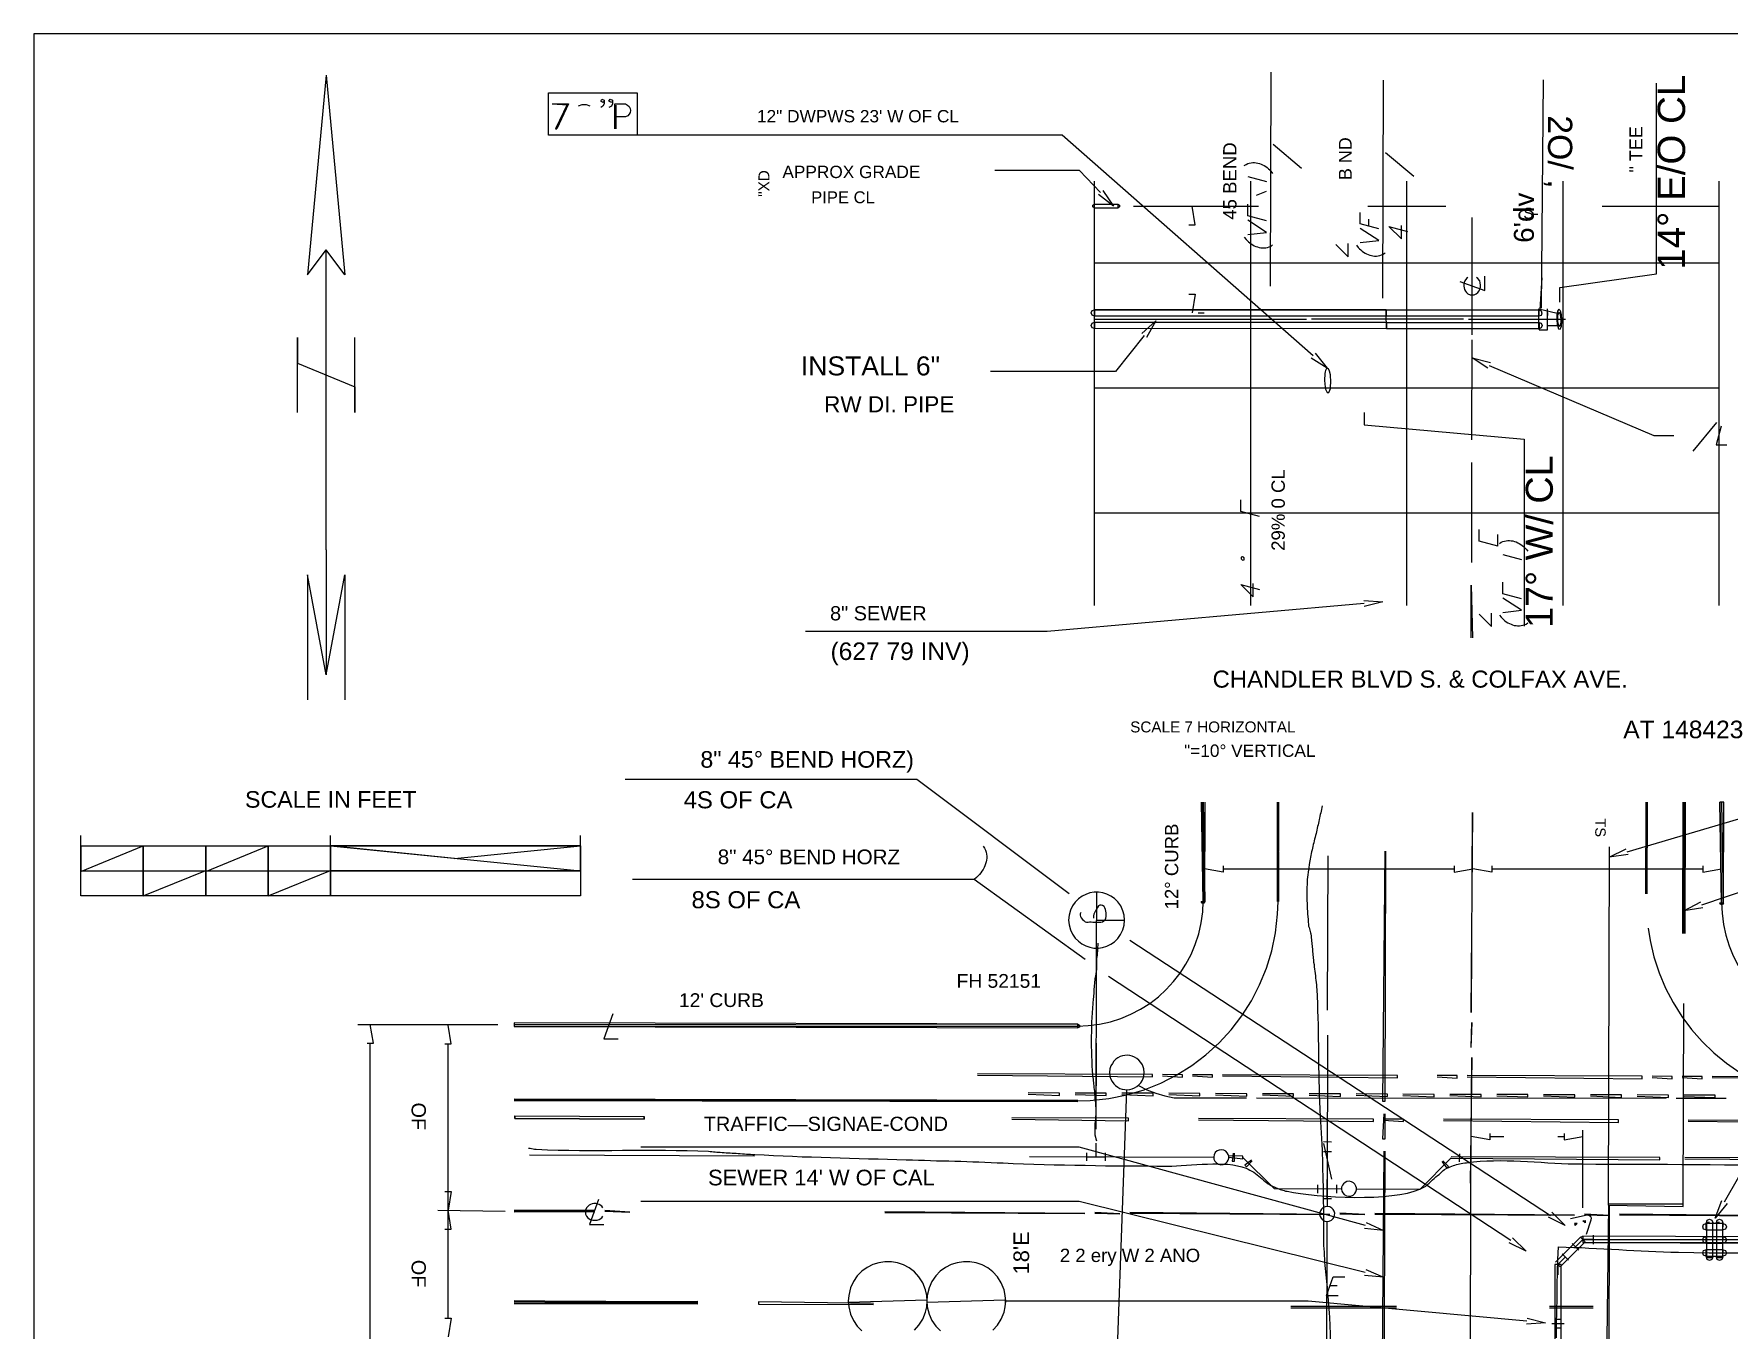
# Model space of a CAD drawing. Header units: feet. Extents: x 13 to 426, y 12 to 285.
# Drawn here: x 12.6 to 148.3, y 181.2 to 284.9 of the extents above; entities that cross this region are included whole.
import ezdxf
from ezdxf.enums import TextEntityAlignment as Align

# ---------------------------------------------------------------- set-up
doc = ezdxf.new("R2010")
doc.units = ezdxf.units.FT
for name, color, linetype in [('AGUA', 4, 'CONTINUOUS'), ('ALCANTARILLADO', 2, 'CONTINUOUS'), ('EJE_VIA', 7, 'CONTINUOUS'), ('GAS', 30, 'CONTINUOUS'), ('TEXTO', 7, 'CONTINUOUS')]:
    doc.layers.add(name, color=color, linetype=linetype)
doc.styles.add('CAD_TEXT', font='Arial')

msp = doc.modelspace()

# ---------------------------------------------------------------- linework, layer by layer
at = {"layer": 'AGUA'}
for points in [[(114.98, 259.15), (94.9, 276.8), (60.88, 276.8)], [(101.47, 260.77), (99.17, 257.9), (89.17, 257.9)], [(115.72, 223.12), (115.69, 222.98), (115.66, 222.84), (115.63, 222.7), (115.6, 222.56), (115.56, 222.43), (115.53, 222.29), (115.5, 222.15), (115.47, 222.02), (115.44, 221.88), (115.41, 221.75), (115.38, 221.61), (115.35, 221.47), (115.32, 221.33), (115.28, 221.19), (115.25, 221.05), (115.22, 220.9), (115.18, 220.76), (115.14, 220.61), (115.11, 220.46), (115.07, 220.32), (115.04, 220.17), (115, 220.02), (114.97, 219.88), (114.94, 219.73), (114.9, 219.59), (114.87, 219.44), (114.84, 219.3), (114.81, 219.15), (114.78, 219.01), (114.76, 218.86), (114.73, 218.72), (114.71, 218.58), (114.68, 218.39), (114.65, 218.2), (114.62, 218), (114.59, 217.81), (114.56, 217.61), (114.54, 217.42), (114.52, 217.24), (114.51, 217.06), (114.5, 216.84), (114.49, 216.62), (114.48, 216.41), (114.48, 216.19), (114.48, 215.97), (114.49, 215.76), (114.49, 215.54), (114.5, 215.32), (114.51, 215.11), (114.52, 214.89), (114.53, 214.68), (114.55, 214.47), (114.56, 214.25), (114.58, 214.04), (114.59, 213.83), (114.61, 213.63), (114.63, 213.48), (114.66, 213.38), (114.69, 213.27), (114.72, 213.17), (114.75, 213.07), (114.78, 212.97), (114.8, 212.87), (114.83, 212.68), (114.84, 212.55), (114.86, 212.43), (114.87, 212.3), (114.88, 212.17), (114.89, 212.05), (114.9, 211.93), (114.92, 211.8), (114.93, 211.68), (114.94, 211.55), (114.95, 211.43), (114.96, 211.31), (114.97, 211.18), (114.99, 211.05), (115, 210.92), (115.01, 210.79), (115.03, 210.61), (115.06, 210.43), (115.08, 210.25), (115.1, 210.06), (115.12, 209.88), (115.14, 209.7), (115.17, 209.52), (115.19, 209.34), (115.21, 209.16), (115.23, 208.98), (115.25, 208.79), (115.26, 208.61), (115.28, 208.43), (115.29, 208.24), (115.31, 208.05), (115.31, 207.86), (115.34, 207.3), (115.35, 206.73), (115.37, 206.17), (115.38, 205.6), (115.39, 205.04), (115.4, 204.48), (115.41, 203.92), (115.41, 203.35), (115.42, 202.79), (115.43, 202.23), (115.44, 201.67), (115.45, 201.11), (115.46, 200.55), (115.48, 199.99), (115.49, 199.43), (115.52, 198.87), (115.53, 198.64), (115.54, 198.41), (115.55, 198.19), (115.57, 197.96), (115.58, 197.73), (115.6, 197.51), (115.61, 197.28), (115.63, 197.05), (115.64, 196.82), (115.66, 196.59), (115.67, 196.37), (115.68, 196.14), (115.69, 195.91), (115.7, 195.68), (115.71, 195.46), (115.72, 195.23), (115.73, 194.81), (115.74, 194.38), (115.75, 193.96), (115.76, 193.54), (115.77, 193.12), (115.78, 192.7), (115.79, 192.27), (115.79, 191.85), (115.8, 191.43), (115.81, 191.01), (115.81, 190.58), (115.81, 190.16), (115.82, 189.74), (115.82, 189.31), (115.82, 188.89), (115.82, 188.46), (115.82, 188.19), (115.83, 187.93), (115.84, 187.66), (115.86, 187.39), (115.87, 187.13), (115.89, 186.87), (115.91, 186.6), (115.93, 186.34), (115.96, 186.08), (115.98, 185.82), (116.01, 185.57), (116.03, 185.31), (116.06, 185.06), (116.08, 184.81), (116.1, 184.56), (116.12, 184.31), (116.14, 184.14), (116.15, 183.96), (116.17, 183.79), (116.18, 183.62), (116.2, 183.45), (116.21, 183.28), (116.22, 183.11), (116.24, 182.94), (116.25, 182.77), (116.26, 182.6), (116.28, 182.44), (116.29, 182.27), (116.3, 182.1), (116.31, 181.93), (116.32, 181.76), (116.33, 181.59), (116.39, 179.99)], [(96.4, 214.58), (96.35, 214.48), (96.33, 214.37), (96.37, 214.26), (96.41, 214.15), (96.52, 214.03), (96.63, 213.94), (96.73, 213.85), (96.86, 213.82), (96.99, 213.82), (97.09, 213.83), (97.22, 213.83), (97.36, 213.82), (97.52, 213.81), (97.69, 213.8), (97.85, 213.8), (98, 213.81), (98.12, 213.83), (98.25, 213.91), (98.34, 214.01), (98.41, 214.13), (98.43, 214.26), (98.43, 214.41), (98.42, 214.55), (98.39, 214.69), (98.36, 214.83), (98.33, 214.95), (98.26, 215.06), (98.14, 215.14), (98.03, 215.17), (97.91, 215.18), (97.8, 215.11), (97.73, 214.98), (97.67, 214.87), (97.61, 214.77), (97.55, 214.67), (97.48, 214.56), (97.43, 214.45), (97.41, 214.33), (97.41, 214.22), (97.41, 214.12)], [(97.75, 212.14), (97.75, 211.98), (97.74, 211.82), (97.73, 211.65), (97.72, 211.49), (97.71, 211.33), (97.7, 211.18), (97.68, 211.03), (97.66, 210.88), (97.65, 210.71), (97.64, 210.53), (97.64, 210.36), (97.64, 210.19), (97.64, 210.02), (97.63, 209.86), (97.61, 209.69), (97.58, 209.53), (97.55, 209.41), (97.53, 209.28), (97.51, 209.16), (97.5, 209.03), (97.48, 208.89), (97.47, 208.75), (97.46, 208.61), (97.45, 208.48), (97.45, 208.34), (97.44, 208.2), (97.43, 208.07), (97.41, 207.93), (97.4, 207.81), (97.39, 207.68), (97.38, 207.55), (97.37, 207.43), (97.36, 207.3), (97.35, 207.17), (97.34, 207.05), (97.33, 206.92), (97.3, 206.56), (97.28, 206.19), (97.26, 205.81), (97.25, 205.43), (97.24, 205.04), (97.23, 204.65), (97.23, 204.26), (97.23, 203.87), (97.24, 203.48), (97.25, 203.09), (97.27, 202.71), (97.29, 202.32), (97.31, 201.95), (97.34, 201.58), (97.38, 201.21), (97.41, 200.86), (97.43, 200.72), (97.45, 200.57), (97.46, 200.43), (97.48, 200.29), (97.49, 200.14), (97.5, 200.04), (97.51, 199.9), (97.52, 199.76), (97.53, 199.62), (97.55, 199.47), (97.56, 199.34), (97.57, 199.22), (97.58, 199.09), (97.6, 198.93), (97.6, 198.76), (97.6, 198.58), (97.59, 198.41), (97.58, 198.22), (97.56, 198.04), (97.54, 197.85), (97.53, 197.67), (97.52, 197.49), (97.51, 197.3), (97.51, 197.12), (97.51, 196.95), (97.53, 196.78), (97.56, 196.61), (97.6, 196.46), (97.66, 196.31)], [(52.18, 195.72), (52.32, 195.71), (52.44, 195.69), (52.56, 195.67), (52.67, 195.65), (52.81, 195.64), (53.71, 195.6), (54.56, 195.57), (55.42, 195.55), (56.27, 195.54), (57.13, 195.54), (57.99, 195.54), (58.86, 195.54), (59.72, 195.55), (60.58, 195.55), (61.44, 195.56), (62.3, 195.56), (63.16, 195.55), (64.02, 195.54), (64.88, 195.53), (65.73, 195.5), (66.59, 195.47), (66.73, 195.46), (66.87, 195.45), (67, 195.44), (67.13, 195.43), (67.26, 195.41), (67.4, 195.4), (67.54, 195.39), (67.68, 195.38), (67.84, 195.37), (68.01, 195.36), (68.17, 195.35), (68.33, 195.34), (68.49, 195.33), (68.66, 195.32), (68.82, 195.31), (68.98, 195.3), (69.14, 195.29), (69.31, 195.28), (69.47, 195.27), (69.63, 195.25), (69.8, 195.24), (69.96, 195.23), (70.13, 195.22), (70.29, 195.21), (71.05, 195.18), (71.8, 195.14), (72.56, 195.11), (73.32, 195.07), (74.08, 195.04), (74.85, 195.02), (75.61, 194.99), (76.37, 194.97), (77.13, 194.94), (77.89, 194.92), (78.65, 194.9), (79.41, 194.88), (80.17, 194.86), (80.92, 194.84), (81.67, 194.82), (82.42, 194.79), (82.91, 194.78), (83.39, 194.77), (83.88, 194.75), (84.36, 194.74), (84.85, 194.72), (85.33, 194.71), (85.82, 194.7), (86.3, 194.68), (86.79, 194.67), (87.27, 194.65), (87.76, 194.64), (88.24, 194.62), (88.72, 194.6), (89.21, 194.58), (89.69, 194.56), (90.17, 194.54), (90.99, 194.5), (91.81, 194.47), (92.63, 194.44), (93.45, 194.42), (94.27, 194.4), (95.09, 194.38), (95.92, 194.36), (96.74, 194.35), (97.56, 194.33), (98.38, 194.32), (99.21, 194.31), (100.03, 194.31), (100.85, 194.3), (101.67, 194.3), (102.49, 194.29), (103.31, 194.29), (103.67, 194.29), (104.05, 194.31), (104.44, 194.33), (104.85, 194.35), (105.26, 194.38), (105.68, 194.41), (106.1, 194.43), (106.53, 194.45), (106.95, 194.46), (107.36, 194.46), (107.77, 194.45), (108.17, 194.43), (108.56, 194.38), (108.93, 194.32), (109.29, 194.23), (109.62, 194.12), (109.78, 194.05), (109.93, 193.97), (110.08, 193.89), (110.23, 193.79), (110.37, 193.69), (110.51, 193.59), (110.64, 193.48), (110.78, 193.37), (110.9, 193.27), (111.03, 193.16), (111.15, 193.06), (111.27, 192.97), (111.39, 192.88), (111.51, 192.81), (111.62, 192.74), (111.73, 192.69), (111.87, 192.63), (111.98, 192.58), (112.1, 192.52), (112.24, 192.46), (112.35, 192.42), (112.46, 192.39), (112.57, 192.36), (112.68, 192.33), (112.79, 192.29), (112.91, 192.27), (113.42, 192.17), (113.99, 192.08), (114.63, 192), (115.31, 191.92), (116.04, 191.87), (116.79, 191.82), (117.55, 191.79), (118.33, 191.78), (119.1, 191.79), (119.85, 191.81), (120.59, 191.86), (121.29, 191.92), (121.94, 192.01), (122.54, 192.13), (123.07, 192.27), (123.52, 192.44), (123.63, 192.48), (123.74, 192.54), (123.86, 192.6), (124.01, 192.69), (124.15, 192.8), (124.28, 192.92), (124.41, 193.05), (124.54, 193.18), (124.67, 193.3), (124.81, 193.42), (124.95, 193.53), (125.07, 193.62), (125.19, 193.73), (125.3, 193.84), (125.4, 193.94), (125.51, 194.02), (125.7, 194.11), (125.84, 194.17), (125.97, 194.23), (126.1, 194.28), (126.22, 194.33), (126.34, 194.37), (126.46, 194.41), (126.59, 194.44), (126.71, 194.47), (126.84, 194.49), (126.97, 194.52), (127.12, 194.54), (127.27, 194.56), (127.44, 194.58), (127.62, 194.6), (127.82, 194.63), (128.35, 194.67), (128.89, 194.7), (129.43, 194.72), (129.97, 194.73), (130.51, 194.72), (131.06, 194.71), (131.6, 194.68), (132.15, 194.66), (132.69, 194.63), (133.24, 194.59), (133.78, 194.56), (134.33, 194.53), (134.87, 194.5), (135.41, 194.48), (135.95, 194.46), (136.49, 194.46), (137.63, 194.45), (138.78, 194.45), (139.92, 194.44), (141.06, 194.44), (142.21, 194.43), (143.35, 194.43), (144.49, 194.42), (145.63, 194.41), (146.77, 194.41), (147.91, 194.4), (149.06, 194.4)], [(134.46, 180.55), (134.48, 181.62), (134.49, 182.68), (134.51, 183.73), (134.53, 184.77), (134.55, 185.8), (134.58, 186.82), (134.62, 187.82), (135.24, 187.8), (135.85, 187.78), (136.46, 187.76), (137.07, 187.73), (137.67, 187.7), (138.27, 187.67), (138.87, 187.64), (139.46, 187.6), (140.06, 187.57), (140.65, 187.54), (141.24, 187.51), (141.84, 187.48), (142.43, 187.45), (143.03, 187.43), (143.63, 187.4), (144.23, 187.39), (145.46, 187.36), (146.69, 187.34), (147.91, 187.34), (149.13, 187.34)]]:
    msp.add_lwpolyline(points, dxfattribs=at)
at = {"layer": 'ALCANTARILLADO'}
for points in [[(119.07, 239.32), (93.7, 237.07), (74.37, 237.07)], [(140.13, 219.45), (165.32, 226.9), (209.88, 226.9)], [(119.15, 185.77), (96.25, 191.45), (61.18, 191.45)]]:
    msp.add_lwpolyline(points, dxfattribs=at)
at = {"layer": 'EJE_VIA'}
for p, q in [((111.57, 264.72), (111.62, 281.85)), ((120.57, 263.75), (120.62, 281.22)), ((133.28, 262.95), (133.43, 281.23)), ((142.48, 265.72), (142.48, 280.98)), ((59.1, 277.32), (59.1, 279.32)), ((111.78, 276.08), (114.07, 274.18)), ((120.77, 275.43), (123.05, 273.53)), ((97.48, 239.15), (97.48, 273.12)), ((109.75, 273.5), (111.25, 273.1)), ((110, 239.15), (110, 273.12)), ((122.5, 239.15), (122.5, 273.12)), ((135, 239.15), (135, 273.12)), ((147.5, 239.15), (147.5, 273.12)), ((110.47, 272.02), (111.25, 272.32)), ((100.62, 271.13), (110.62, 271.13)), ((119.37, 271.13), (125.62, 271.13)), ((119.45, 269.52), (119.45, 270.08)), ((127.72, 260.82), (127.72, 270.22)), ((138.13, 271.12), (147.5, 271.12)), ((121.05, 269.5), (122.55, 269.1)), ((36, 243.62), (36, 267.62)), ((97.48, 266.6), (147.5, 266.6)), ((133.17, 262.85), (133.33, 265.38)), ((97.48, 262.08), (114.45, 262.08)), ((105.8, 262.58), (106.28, 262.58)), ((120.87, 261.32), (120.83, 262.57)), ((127.42, 262.07), (135.2, 262.07)), ((133.05, 262.92), (134.52, 262.57)), ((133.05, 262.4), (133.05, 262.92)), ((133.73, 262.9), (133.75, 262.38)), ((133.75, 261.23), (133.75, 262.73)), ((33.7, 254.62), (33.7, 260.62)), ((38.3, 254.62), (38.3, 260.62)), ((133.05, 261.77), (133.07, 261.23)), ((133.07, 261.23), (133.75, 261.22)), ((133.75, 261.22), (133.75, 261.75)), ((133.75, 261.57), (134.55, 261.57)), ((127.7, 252.42), (127.72, 260.42)), ((97.48, 256.58), (147.5, 256.58)), ((145.4, 251.52), (147.3, 253.82)), ((131.87, 252.47), (131.88, 237.52)), ((127.7, 242.6), (127.7, 250.6)), ((97.48, 246.58), (147.5, 246.58)), ((129.77, 243.92), (129.77, 244.85)), ((130.18, 243.25), (131.68, 242.85)), ((109.2, 240.83), (110.7, 240.43)), ((16.35, 219.92), (16.35, 220.75)), ((21.35, 215.92), (21.35, 219.92)), ((26.35, 215.92), (26.35, 219.92)), ((31.35, 215.92), (31.35, 219.92)), ((36.35, 215.92), (36.35, 220.75)), ((56.35, 219.92), (56.35, 220.75)), ((138.62, 191.15), (138.7, 219.85)), ((116.15, 206.78), (116.18, 219.12)), ((16.35, 217.92), (56.35, 217.92)), ((107.8, 218.07), (126.28, 218.07)), ((129.28, 218.07), (146.18, 218.07)), ((97.65, 211.73), (97.67, 216.22)), ((97.62, 197.33), (97.65, 211.73)), ((100.33, 212.38), (134, 190.33)), ((98.6, 209.48), (130.82, 188.35)), ((144.62, 191.15), (144.65, 207.3)), ((38.52, 205.62), (49.72, 205.62)), ((39.52, 127.12), (39.52, 204.12)), ((45.75, 182.12), (45.75, 204.08)), ((97.63, 197.25), (97.65, 204.13)), ((99.17, 175.25), (100.07, 200.38)), ((110.45, 199.75), (143.25, 199.72)), ((144.05, 199.72), (148.05, 199.72)), ((127.63, 197.15), (127.63, 198.15)), ((136.58, 190.95), (136.58, 197.15)), ((97.62, 195.03), (97.62, 196.12)), ((115.82, 196.25), (116.45, 196.23)), ((115.82, 196.1), (116.45, 193.23)), ((115.82, 195.45), (116.45, 195.45)), ((129.13, 196.65), (130.25, 196.65)), ((134.58, 196.65), (135.08, 196.65)), ((52.28, 195.18), (70.28, 195.12)), ((92.28, 195.05), (107.03, 195)), ((96.87, 194.7), (96.87, 195.35)), ((96.87, 195.03), (98.38, 195.03)), ((98.38, 194.7), (98.38, 195.35)), ((109.37, 194.98), (111.88, 192.48)), ((123.55, 192.45), (126.05, 194.95)), ((126.7, 194.63), (126.72, 195.28)), ((115.37, 192.13), (115.37, 192.78)), ((116.12, 191.7), (116.12, 193.22)), ((116.88, 192.13), (116.88, 192.78)), ((127.48, 137.92), (127.62, 192.93)), ((111.88, 192.48), (117.25, 192.47)), ((115.8, 191.7), (116.45, 191.7)), ((118.45, 192.47), (123.55, 192.45)), ((44.93, 190.75), (50.32, 190.68)), ((135.58, 190.1), (136.92, 190.38)), ((136.88, 188.85), (137.25, 189.98)), ((115.97, 134.7), (116.12, 189.85)), ((137.43, 188.05), (137.43, 188.77)), ((134.93, 187.27), (135.43, 186.75)), ((135.73, 188.08), (136.25, 187.57)), ((116.33, 184.72), (116.9, 184.72)), ((116.05, 183.93), (116.98, 183.93)), ((113.2, 183.08), (121.65, 183.08)), ((113.2, 182.93), (121.65, 182.93)), ((133.9, 183.08), (137.4, 183.08)), ((133.9, 182.93), (137.4, 182.93)), ((134.3, 182.03), (134.87, 182.03)), ((134.1, 181.68), (135.07, 181.68)), ((134.3, 181.33), (134.87, 181.33))]:
    msp.add_line(p, q, dxfattribs=at)
for points in [[(426.22, 284.92), (12.6, 284.92), (12.6, 12.08)], [(36, 281.62), (34.5, 265.62), (36, 267.62)], [(36, 281.62), (37.5, 265.62), (36, 267.62)], [(53.8, 276.8), (53.8, 280.2), (60.88, 280.2), (60.88, 276.8), (53.8, 276.8)], [(58.25, 279.52), (58.15, 279.42), (57.97, 279.52), (58.07, 279.7), (58.25, 279.62), (58.25, 279.32), (58.15, 279.13), (57.97, 279.03)], [(58.92, 279.52), (58.82, 279.42), (58.63, 279.52), (58.73, 279.7), (58.92, 279.62), (58.92, 279.32), (58.82, 279.13), (58.63, 279.03)], [(54.07, 279.32), (55.4, 279.32), (54.45, 277.32)], [(54.07, 279.32), (55.3, 279.23)], [(55.3, 279.32), (54.35, 277.32), (54.45, 277.32)], [(57.12, 279.13), (56.82, 279.23), (56.45, 279.23), (56.15, 279.13)], [(59.1, 279.32), (59.95, 279.32), (60.12, 279.22), (60.25, 279.1), (60.33, 278.95), (60.35, 278.79), (60.33, 278.63), (60.25, 278.48), (60.13, 278.36), (59.95, 278.27), (59.18, 278.27)], [(59.18, 279.22), (59.18, 277.32)], [(109.47, 274.37), (109.62, 274.47), (109.75, 274.53), (109.88, 274.57), (110.02, 274.6), (110.15, 274.62), (110.29, 274.62), (110.42, 274.6), (110.56, 274.58), (110.69, 274.54), (110.82, 274.49), (110.95, 274.43), (111.08, 274.37), (111.2, 274.29), (111.31, 274.21), (111.42, 274.12), (111.52, 274.03), (111.75, 273.75)], [(97.97, 272.22), (96.28, 273.98), (89.52, 273.98)], [(98.15, 272.38), (99.02, 271.13), (97.8, 272.05)], [(97.48, 270.98), (97.35, 271.07), (97.35, 271.22), (97.48, 271.28)], [(97.48, 270.98), (97.48, 271.28), (99.37, 271.28), (99.37, 270.98), (97.48, 270.98)], [(99.37, 271.28), (99.5, 271.22), (99.5, 271.07), (99.37, 270.98)], [(105.05, 269.63), (105.55, 269.63), (105.3, 271.13)], [(111.25, 269.95), (109.75, 270.35), (109.75, 271.28)], [(120.25, 269.3), (118.75, 269.72), (118.75, 270.63)], [(109.75, 268.85), (111.25, 269.03), (109.75, 270)], [(118.75, 268.22), (120.25, 268.38), (118.75, 269.35)], [(121.05, 269.5), (122.05, 268.52), (122.05, 269.58)], [(109.47, 268.65), (109.62, 268.47), (109.71, 268.37), (109.82, 268.27), (109.93, 268.18), (110.04, 268.1), (110.16, 268.03), (110.28, 267.96), (110.41, 267.9), (110.53, 267.86), (110.67, 267.82), (110.8, 267.8), (110.94, 267.78), (111.07, 267.78), (111.21, 267.8), (111.35, 267.83), (111.48, 267.87), (111.62, 267.93), (111.75, 268.03)], [(116.8, 268.07), (117.8, 267.08), (117.8, 268.15)], [(118.45, 268), (118.6, 267.82), (118.7, 267.72), (118.81, 267.62), (118.92, 267.53), (119.03, 267.45), (119.15, 267.37), (119.27, 267.31), (119.39, 267.25), (119.52, 267.21), (119.65, 267.17), (119.78, 267.14), (119.91, 267.13), (120.05, 267.13), (120.19, 267.15), (120.32, 267.18), (120.46, 267.22), (120.6, 267.28), (120.75, 267.38)], [(126.72, 265.1), (128.72, 264.37), (128.72, 265.52)], [(127.38, 265.42), (127.27, 265.33), (127.13, 265.15), (127.08, 265.01), (127.05, 264.87), (127.05, 264.73), (127.07, 264.58), (127.11, 264.45), (127.18, 264.32), (127.27, 264.21), (127.38, 264.12), (127.57, 264.03), (127.88, 264.03), (128.05, 264.11), (128.18, 264.21), (128.28, 264.34), (128.34, 264.48), (128.38, 264.64), (128.38, 264.81), (128.36, 264.98), (128.32, 265.15), (128.18, 265.33), (128.07, 265.42)], [(134.73, 263.43), (134.73, 264.62), (142.48, 265.72)], [(105.05, 264.08), (105.55, 264.08), (105.3, 262.58)], [(97.48, 262.33), (97.3, 262.4), (97.23, 262.58), (97.3, 262.77), (97.48, 262.83)], [(120.83, 262.32), (120.83, 262.82), (97.48, 262.83), (97.48, 262.33)], [(120.83, 262.32), (97.48, 262.33), (97.48, 262.83), (120.83, 262.82), (120.83, 262.32)], [(101.27, 260.93), (102.4, 261.95), (101.65, 260.62)], [(127.02, 262.07), (120.62, 262.07), (114.85, 262.08)], [(120.83, 262.32), (120.83, 262.82), (133.05, 262.82), (133.05, 262.32), (120.83, 262.32)], [(133.05, 262.82), (133.23, 262.75), (133.3, 262.57), (133.23, 262.38), (133.05, 262.32)], [(133.07, 261.25), (133.05, 261.42), (133.05, 262.75)], [(134.57, 261.5), (134.63, 261.32), (134.75, 261.27), (134.82, 261.38), (134.86, 261.51), (134.88, 261.64), (134.89, 261.79), (134.9, 261.93), (134.9, 262.17), (134.88, 262.32), (134.87, 262.44), (134.85, 262.55), (134.81, 262.66), (134.77, 262.77), (134.65, 262.88), (134.56, 262.72), (134.52, 262.58), (134.5, 262.42), (134.49, 262.25), (134.49, 262.08), (134.5, 261.91), (134.52, 261.75), (134.53, 261.62), (134.57, 261.5)], [(134.58, 262.47), (134.56, 262.33), (134.56, 262.23), (134.55, 262.12), (134.55, 262), (134.56, 261.89), (134.58, 261.78), (134.6, 261.68), (134.67, 261.53), (134.77, 261.58), (134.81, 261.7), (134.83, 261.87), (134.84, 262.06), (134.82, 262.26), (134.8, 262.43), (134.76, 262.55), (134.65, 262.62), (134.58, 262.47)], [(33.7, 260.62), (33.7, 258.55), (38.3, 256.67)], [(97.48, 261.33), (97.3, 261.4), (97.23, 261.58), (97.3, 261.77), (97.48, 261.83)], [(120.87, 261.32), (120.87, 261.82), (97.48, 261.83), (97.48, 261.33)], [(120.87, 261.32), (97.48, 261.33), (97.48, 261.83), (120.87, 261.82), (120.87, 261.32)], [(120.87, 261.32), (120.87, 261.82), (133.07, 261.82), (133.07, 261.32), (120.87, 261.32)], [(133.07, 261.82), (133.25, 261.75), (133.32, 261.57), (133.25, 261.38), (133.07, 261.32)], [(115.15, 259.35), (116.12, 258.17), (114.82, 258.97)], [(33.7, 258.55), (38.3, 256.67), (38.3, 254.62)], [(115.95, 257.87), (115.93, 257.72), (115.92, 257.55), (115.9, 257.37), (115.9, 257.18), (115.95, 256.63), (115.98, 256.48), (116.02, 256.37), (116.12, 256.2), (116.25, 256.22), (116.33, 256.4), (116.37, 256.53), (116.38, 256.7), (116.39, 256.81), (116.4, 256.93), (116.4, 257.04), (116.4, 257.16), (116.4, 257.27), (116.39, 257.39), (116.38, 257.5), (116.37, 257.62), (116.3, 257.92), (116.22, 258.1), (116.07, 258.13), (115.98, 257.98), (115.95, 257.87)], [(128.98, 258.15), (127.72, 258.98), (129.18, 258.62)], [(129.08, 258.38), (142.25, 252.77), (143.87, 252.78)], [(119.08, 254.6), (119.08, 253.63), (131.87, 252.47)], [(147.65, 253.52), (147.25, 252.02), (148.1, 252.02)], [(110.7, 246.28), (109.2, 246.68), (109.2, 247.62)], [(129.77, 243.92), (128.27, 244.32), (128.27, 245.25)], [(129.9, 244.12), (130.03, 244.22), (130.17, 244.28), (130.3, 244.32), (130.44, 244.35), (130.58, 244.37), (130.71, 244.37), (130.85, 244.35), (130.98, 244.33), (131.12, 244.29), (131.24, 244.25), (131.37, 244.19), (131.49, 244.12), (131.61, 244.05), (131.73, 243.97), (131.83, 243.88), (131.94, 243.78), (132.03, 243.68), (132.18, 243.5)], [(36, 243.62), (36, 233.62), (34.5, 241.62)], [(36, 243.62), (36, 233.62), (37.5, 241.62)], [(109.33, 243.07), (109.22, 243.03), (109.22, 242.9), (109.33, 242.78), (109.47, 242.83), (109.47, 242.97), (109.33, 243.07)], [(36, 233.62), (34.5, 241.62), (34.5, 231.62)], [(36, 233.62), (37.5, 241.62), (37.5, 231.62)], [(109.2, 240.83), (110.2, 239.85), (110.2, 240.92)], [(127.65, 236.57), (127.65, 240.8), (127.75, 236.57)], [(131.68, 239.7), (130.18, 240.1), (130.18, 241.03)], [(119.05, 239.57), (120.57, 239.45), (119.08, 239.07)], [(130.18, 238.6), (131.68, 238.78), (130.18, 239.75)], [(128.27, 238.47), (129.27, 237.48), (129.27, 238.55)], [(129.9, 238.4), (130.03, 238.22), (130.23, 238.03), (130.34, 237.94), (130.45, 237.86), (130.57, 237.78), (130.7, 237.72), (130.83, 237.66), (130.96, 237.61), (131.09, 237.57), (131.23, 237.55), (131.36, 237.53), (131.5, 237.53), (131.63, 237.55), (131.77, 237.58), (131.9, 237.62), (132.03, 237.68), (132.18, 237.78)], [(95.45, 216.07), (83.28, 225.22), (59.92, 225.22)], [(106.03, 215.47), (106.18, 215.47), (106.05, 223.43)], [(106.05, 223.43), (106.33, 215.47), (106.2, 223.43)], [(106.05, 223.43), (106.18, 215.47), (106.33, 215.47)], [(106.2, 223.43), (106.33, 215.47), (106.35, 223.43)], [(112.13, 215.47), (112.15, 223.43)], [(112.15, 223.43), (112.23, 215.47), (112.2, 223.43)], [(112.15, 223.43), (112.18, 215.47)], [(112.2, 223.43), (112.23, 215.47), (112.25, 223.43)], [(127.67, 206.58), (127.75, 222.6), (127.62, 206.58)], [(141.63, 216.08), (141.65, 223.42)], [(141.65, 223.42), (141.68, 216.08)], [(141.73, 216.08), (141.7, 223.42)], [(141.73, 216.08), (141.75, 223.42)], [(144.57, 212.9), (144.6, 223.42)], [(144.6, 223.42), (144.67, 212.9)], [(144.77, 212.9), (144.7, 223.42)], [(144.77, 212.9), (144.8, 223.42)], [(147.53, 215.35), (147.68, 215.35), (147.55, 223.42)], [(147.83, 215.35), (147.7, 223.42), (147.55, 223.42)], [(147.55, 223.42), (147.68, 215.35), (147.83, 215.35)], [(147.83, 215.35), (147.85, 223.42), (147.7, 223.42)], [(16.35, 215.92), (16.35, 219.92), (56.35, 219.92), (56.35, 215.92), (16.35, 215.92)], [(16.35, 219.92), (16.35, 217.88), (21.35, 219.92)], [(16.35, 217.88), (21.35, 219.92), (21.35, 217.88)], [(26.35, 219.92), (26.35, 217.88), (31.35, 219.92)], [(26.35, 217.88), (31.35, 219.92), (31.35, 217.88)], [(36.35, 219.92), (56.35, 217.92), (36.35, 217.92)], [(56.35, 217.92), (56.35, 219.92), (36.35, 219.92)], [(46.27, 218.92), (36.35, 219.92), (36.35, 217.95)], [(46.27, 218.92), (56.35, 219.92), (56.35, 217.92)], [(88.57, 219.9), (88.68, 219.73), (88.76, 219.58), (88.81, 219.42), (88.84, 219.26), (88.86, 219.1), (88.86, 218.94), (88.85, 218.78), (88.82, 218.63), (88.77, 218.47), (88.72, 218.32), (88.65, 218.18), (88.57, 218.03), (88.48, 217.89), (88.39, 217.76), (88.28, 217.63), (88.17, 217.51), (88.05, 217.4), (87.85, 217.23)], [(120.72, 219.5), (120.55, 199.48), (120.75, 199.48), (120.82, 219.5)], [(140.2, 219.22), (138.68, 219.02), (140.05, 219.68)], [(21.35, 217.95), (21.35, 215.92), (26.35, 217.95)], [(21.35, 215.92), (26.35, 217.95), (26.35, 215.92)], [(31.35, 217.95), (31.35, 215.92), (36.35, 217.95)], [(31.35, 215.92), (36.35, 217.95), (36.35, 215.92)], [(96.73, 210.82), (87.85, 217.23), (60.52, 217.23)], [(107.8, 218.32), (107.8, 217.82), (106.3, 218.07)], [(126.28, 218.32), (126.28, 217.82), (127.78, 218.07)], [(129.28, 218.32), (129.28, 217.82), (127.78, 218.07)], [(146.18, 218.32), (146.18, 217.82), (147.68, 218.07)], [(147.92, 191.42), (163.03, 217.82), (182.18, 217.82)], [(97.67, 213.98), (99.9, 213.97), (99.87, 214.37), (99.77, 214.73), (99.59, 215.11), (99.36, 215.43), (99.1, 215.7), (98.81, 215.9), (98.49, 216.06), (98.16, 216.16), (97.82, 216.21), (97.47, 216.21), (97.13, 216.15), (96.8, 216.04), (96.49, 215.89), (96.21, 215.68), (95.95, 215.42), (95.74, 215.12), (95.57, 214.77), (95.45, 214.37), (95.42, 213.98), (95.45, 213.6), (95.56, 213.2), (95.73, 212.84), (95.94, 212.53), (96.2, 212.28), (96.48, 212.07), (96.79, 211.91), (97.11, 211.8), (97.45, 211.74), (97.8, 211.74), (98.14, 211.79), (98.47, 211.89), (98.79, 212.04), (99.08, 212.25), (99.35, 212.51), (99.58, 212.83), (99.77, 213.2), (99.87, 213.58), (99.9, 213.97)], [(96.15, 205.5), (96.98, 205.53), (97.89, 205.65), (98.76, 205.84), (99.6, 206.11), (100.41, 206.44), (101.18, 206.84), (101.91, 207.31), (102.6, 207.83), (103.23, 208.41), (103.81, 209.05), (104.34, 209.73), (104.81, 210.45), (105.22, 211.22), (105.56, 212.03), (105.83, 212.87), (106.03, 213.75), (106.15, 214.65), (106.18, 215.47)], [(96.15, 199.5), (97.15, 199.53), (98.64, 199.69), (100.08, 199.98), (101.47, 200.4), (102.81, 200.93), (104.08, 201.58), (105.29, 202.34), (106.41, 203.2), (107.46, 204.15), (108.42, 205.2), (109.28, 206.32), (110.05, 207.52), (110.7, 208.79), (111.25, 210.13), (111.68, 211.52), (111.98, 212.96), (112.15, 214.45), (112.18, 215.47)], [(106.33, 215.47), (106.25, 215.33), (106.1, 215.33), (106.03, 215.47)], [(146.17, 214.97), (144.67, 214.72), (146.02, 215.43)], [(147.83, 215.35), (147.75, 215.22), (147.6, 215.22), (147.53, 215.35)], [(147.68, 215.35), (147.72, 214.53), (147.83, 213.63), (148.01, 212.76), (148.28, 211.92), (148.61, 211.11), (149.01, 210.34), (149.48, 209.6), (150, 208.92), (150.58, 208.28), (151.22, 207.69), (151.9, 207.16), (152.63, 206.69), (153.4, 206.29), (154.21, 205.95), (155.05, 205.68), (155.92, 205.48), (156.82, 205.37), (157.65, 205.32)], [(141.8, 213.33), (141.97, 212.35), (142.27, 211.03), (142.68, 209.76), (143.19, 208.53), (143.8, 207.37), (144.49, 206.26), (145.27, 205.22), (146.13, 204.25), (147.07, 203.35), (148.07, 202.53), (149.14, 201.79), (150.27, 201.14), (151.45, 200.58), (152.68, 200.12), (153.96, 199.76), (155.27, 199.5), (156.62, 199.35), (157.63, 199.32)], [(58.95, 206.47), (58.23, 204.47), (59.37, 204.47)], [(39.27, 204.12), (39.77, 204.12), (39.52, 205.62)], [(45.5, 204.08), (46, 204.08), (45.75, 205.58)], [(96.15, 205.65), (51.03, 205.75), (51.03, 205.6)], [(51.03, 205.45), (96.15, 205.35), (96.15, 205.65), (51.03, 205.75)], [(96.15, 205.65), (51.03, 205.6), (51.03, 205.45)], [(51.03, 205.45), (96.15, 205.5), (96.15, 205.65)], [(96.15, 205.35), (96.15, 205.5), (51.03, 205.45)], [(96.15, 205.65), (96.28, 205.57), (96.28, 205.42), (96.15, 205.35)], [(127.65, 203.78), (127.7, 205.78), (127.6, 203.78)], [(127.65, 203.78), (127.7, 205.78), (127.6, 203.78)], [(116.15, 204.78), (116.12, 192.47), (116.12, 191.05)], [(101.47, 201.78), (101.43, 202.08), (101.33, 202.38), (101.2, 202.59), (101.05, 202.76), (100.88, 202.9), (100.7, 203.01), (100.51, 203.09), (100.32, 203.14), (100.12, 203.16), (99.92, 203.15), (99.72, 203.12), (99.54, 203.05), (99.36, 202.96), (99.19, 202.84), (99.04, 202.69), (98.92, 202.51), (98.81, 202.31), (98.73, 202.08), (98.7, 201.78), (98.73, 201.47), (98.81, 201.24), (98.91, 201.05), (99.04, 200.87), (99.18, 200.73), (99.35, 200.61), (99.52, 200.51), (99.71, 200.44), (99.91, 200.41), (100.11, 200.4), (100.31, 200.41), (100.5, 200.46), (100.69, 200.54), (100.88, 200.65), (101.05, 200.79), (101.2, 200.96), (101.33, 201.17), (101.43, 201.47), (101.47, 201.78)], [(127.62, 192.93), (127.7, 202.98), (127.57, 192.93)], [(88.13, 201.57), (102.13, 201.42), (102.13, 201.62), (88.13, 201.67)], [(102.93, 201.52), (104.53, 201.4), (104.53, 201.6), (102.93, 201.62)], [(102.93, 201.52), (104.53, 201.4), (104.53, 201.6), (102.93, 201.62)], [(105.33, 201.5), (106.93, 201.4), (106.93, 201.6), (105.33, 201.6)], [(105.33, 201.5), (106.93, 201.4), (106.93, 201.6), (105.33, 201.6)], [(107.73, 201.5), (121.73, 201.35), (121.73, 201.55), (107.73, 201.6)], [(124.93, 201.43), (126.53, 201.33), (126.53, 201.53), (124.93, 201.53)], [(124.93, 201.43), (126.53, 201.33), (126.53, 201.53), (124.93, 201.53)], [(127.33, 201.43), (141.33, 201.28), (141.33, 201.48), (127.33, 201.53)], [(142.13, 201.38), (143.73, 201.27), (143.73, 201.47), (142.13, 201.48)], [(142.13, 201.38), (143.73, 201.27), (143.73, 201.47), (142.13, 201.48)], [(144.53, 201.37), (146.13, 201.27), (146.13, 201.47), (144.53, 201.47)], [(144.53, 201.37), (146.13, 201.27), (146.13, 201.47), (144.53, 201.47)], [(146.93, 201.37), (160.93, 201.22), (160.93, 201.42), (146.93, 201.47)], [(96.15, 199.55), (51.03, 199.65)], [(51.03, 199.55), (96.15, 199.45), (51.03, 199.65)], [(96.15, 199.55), (51.03, 199.6)], [(51.03, 199.55), (96.15, 199.5)], [(96.15, 199.45), (51.03, 199.55)], [(92.18, 200.05), (94.68, 199.93), (94.68, 200.13), (92.18, 200.15)], [(95.93, 200.03), (98.43, 199.93), (98.43, 200.13), (95.93, 200.13)], [(99.68, 200.02), (102.18, 199.92), (102.18, 200.12), (99.68, 200.12)], [(101.02, 200.75), (101.68, 200.4), (102.4, 200.12), (103.12, 199.9), (103.87, 199.75), (109.65, 199.75)], [(103.43, 200.02), (105.93, 199.9), (105.93, 200.1), (103.43, 200.12)], [(107.18, 200), (109.68, 199.88), (109.68, 200.08), (107.18, 200.1)], [(110.93, 199.98), (113.43, 199.88), (113.43, 200.08), (110.93, 200.08)], [(114.68, 199.97), (117.18, 199.87), (117.18, 200.07), (114.68, 200.07)], [(118.43, 199.97), (120.93, 199.85), (120.93, 200.05), (118.43, 200.07)], [(122.18, 199.95), (124.68, 199.83), (124.68, 200.03), (122.18, 200.05)], [(125.93, 199.93), (128.43, 199.82), (128.43, 200.02), (125.93, 200.03)], [(129.68, 199.92), (132.18, 199.82), (132.18, 200.02), (129.68, 200.02)], [(133.43, 199.9), (135.93, 199.8), (135.93, 200), (133.43, 200)], [(137.18, 199.9), (139.68, 199.78), (139.68, 199.98), (137.18, 200)], [(140.93, 199.88), (143.43, 199.77), (143.43, 199.97), (140.93, 199.98)], [(144.68, 199.87), (147.18, 199.77), (147.18, 199.97), (144.68, 199.97)], [(51.1, 198.3), (51.1, 198.1), (61.45, 198.05), (61.45, 198.25)], [(51.1, 198.3), (61.45, 198.25), (61.45, 198.05), (51.1, 198.1), (51.1, 198.3)], [(90.88, 198.05), (100.22, 197.92), (100.22, 198.12), (90.88, 198.15)], [(105.82, 198), (119.82, 197.85), (119.82, 198.05), (105.82, 198.1)], [(120.65, 198.48), (120.55, 196.48), (120.75, 196.48), (120.75, 198.48)], [(120.62, 197.95), (122.22, 197.85), (122.22, 198.05), (120.62, 198.05)], [(120.62, 197.95), (122.22, 197.85), (122.22, 198.05), (120.62, 198.05)], [(125.42, 197.93), (139.42, 197.78), (139.42, 197.98), (125.42, 198.03)], [(129.13, 196.9), (129.13, 196.4), (127.63, 196.65)], [(135.08, 196.9), (135.08, 196.4), (136.58, 196.65)], [(145.02, 197.87), (159.02, 197.72), (159.02, 197.92), (145.02, 197.97)], [(119.17, 189.53), (96.25, 195.8), (61.18, 195.8)], [(107.6, 194.4), (107.8, 194.42), (107.97, 194.5), (108.1, 194.62), (108.19, 194.76), (108.23, 194.92), (108.23, 195.07), (108.19, 195.22), (108.11, 195.36), (107.99, 195.48), (107.83, 195.57), (107.65, 195.6), (107.47, 195.57), (107.3, 195.5), (107.15, 195.37), (107.07, 195.2), (107.03, 195.02), (107.05, 194.83), (107.13, 194.67), (107.27, 194.52), (107.42, 194.43), (107.6, 194.4)], [(120.65, 195.48), (120.48, 175.48), (120.68, 175.48), (120.75, 195.48)], [(108.23, 195), (109.37, 194.88), (109.37, 195.08), (108.23, 195.1)], [(108.23, 195), (109.37, 194.88), (109.37, 195.08), (108.23, 195.1)], [(108.6, 195.32), (108.5, 194.67), (108.7, 194.67), (108.7, 195.32)], [(108.6, 195.32), (108.5, 194.67), (108.7, 194.67), (108.7, 195.32)], [(110.05, 194.77), (109.52, 194.37), (109.65, 194.23), (110.12, 194.7)], [(110.05, 194.77), (109.52, 194.37), (109.65, 194.23), (110.12, 194.7)], [(125.3, 194.65), (125.68, 194.12), (125.82, 194.25), (125.37, 194.72)], [(125.3, 194.65), (125.68, 194.12), (125.82, 194.25), (125.37, 194.72)], [(126.05, 194.93), (142.75, 194.78), (142.75, 194.98), (126.05, 195.03)], [(144.75, 194.88), (162.75, 194.73), (162.75, 194.93), (144.75, 194.98)], [(117.83, 191.87), (118.02, 191.88), (118.2, 191.97), (118.32, 192.09), (118.4, 192.23), (118.45, 192.38), (118.45, 192.54), (118.41, 192.69), (118.34, 192.83), (118.22, 192.94), (118.07, 193.03), (117.88, 193.07), (117.7, 193.05), (117.55, 192.98), (117.42, 192.88), (117.33, 192.75), (117.27, 192.6), (117.26, 192.45), (117.29, 192.29), (117.36, 192.14), (117.48, 192), (117.65, 191.9), (117.83, 191.87)], [(45.5, 192.25), (46, 192.25), (45.75, 190.75)], [(57.8, 191.62), (57.08, 189.62), (58.22, 189.62)], [(148.13, 191.28), (147.17, 190.12), (147.7, 191.53)], [(45.5, 189.25), (46, 189.25), (45.75, 190.75)], [(57.5, 190.72), (51.03, 190.73)], [(57.5, 190.72), (51.03, 190.68)], [(51.03, 190.63), (57.5, 190.67)], [(57.5, 190.62), (51.03, 190.63)], [(58.13, 190.95), (58.05, 191.07), (57.85, 191.2), (57.71, 191.25), (57.57, 191.28), (57.43, 191.29), (57.29, 191.27), (57.16, 191.22), (57.04, 191.15), (56.93, 191.06), (56.83, 190.95), (56.75, 190.77), (56.75, 190.45), (56.82, 190.28), (56.93, 190.15), (57.05, 190.06), (57.19, 189.99), (57.35, 189.96), (57.51, 189.95), (57.68, 189.97), (57.85, 190.02), (58.05, 190.15), (58.13, 190.27)], [(58.3, 190.67), (60.3, 190.6), (58.3, 190.72)], [(58.3, 190.67), (60.3, 190.6), (58.3, 190.72)], [(80.72, 190.58), (96.72, 190.48), (80.72, 190.63)], [(97.52, 190.53), (99.52, 190.47), (97.52, 190.58)], [(97.52, 190.53), (99.52, 190.47), (97.52, 190.58)], [(100.32, 190.52), (116.32, 190.42), (100.32, 190.57)], [(116.1, 189.85), (116.28, 189.87), (116.45, 189.95), (116.58, 190.08), (116.67, 190.22), (116.71, 190.37), (116.72, 190.53), (116.68, 190.67), (116.6, 190.81), (116.48, 190.92), (116.32, 191.02), (116.13, 191.05), (115.95, 191.03), (115.8, 190.96), (115.67, 190.85), (115.58, 190.71), (115.53, 190.56), (115.51, 190.41), (115.54, 190.25), (115.62, 190.11), (115.75, 189.98), (115.92, 189.88), (116.1, 189.85)], [(117.12, 190.47), (119.12, 190.4), (117.12, 190.52)], [(117.12, 190.47), (119.12, 190.4), (117.12, 190.52)], [(119.92, 190.45), (135.92, 190.35), (119.92, 190.5)], [(134.1, 190.6), (135.17, 189.52), (133.82, 190.2)], [(136.72, 190.38), (138.72, 190.33), (136.72, 190.43)], [(136.72, 190.38), (138.72, 190.33), (136.72, 190.43)], [(137.25, 189.98), (137.27, 190.12), (137.23, 190.23), (137.03, 190.37), (136.92, 190.38)], [(138.62, 191.15), (138.48, 178.27), (138.68, 178.27), (138.72, 191.15)], [(138.62, 191.15), (144.62, 191.05), (144.62, 191.25), (138.62, 191.25)], [(139.52, 190.38), (155.52, 190.28), (139.52, 190.43)], [(146.47, 189.78), (146.53, 189.97), (146.72, 190.03), (146.9, 189.97), (146.97, 189.78)], [(147.27, 189.78), (147.33, 189.97), (147.52, 190.03), (147.7, 189.97), (147.77, 189.78)], [(119.23, 189.77), (120.62, 189.13), (119.1, 189.28)], [(134.58, 186.42), (134.77, 186.23), (136.77, 188.23), (136.4, 188.6), (134.4, 186.6)], [(136.12, 189.7), (135.9, 189.68), (135.97, 189.53), (136.12, 189.7)], [(136.4, 188.6), (136.58, 188.67), (136.58, 188.42)], [(136.75, 189.75), (136.58, 189.9), (136.77, 189.93), (136.75, 189.75)], [(136.58, 188.42), (299.95, 188.1), (136.58, 188.67)], [(136.58, 188.42), (136.58, 188.17), (299.95, 187.6), (299.95, 188.1), (136.58, 188.67), (136.58, 188.42)], [(146.42, 189.18), (146.23, 189.25), (146.17, 189.43), (146.23, 189.62), (146.42, 189.68)], [(146.42, 188.13), (146.23, 188.2), (146.17, 188.38), (146.23, 188.57), (146.42, 188.63)], [(147.82, 189.43), (147.82, 189.68), (146.42, 189.68), (146.42, 189.18), (147.82, 189.18)], [(147.82, 188.38), (147.82, 188.63), (146.42, 188.63), (146.42, 188.13), (147.82, 188.13)], [(146.72, 189.78), (146.47, 189.78), (146.47, 186.98), (146.97, 186.98), (146.97, 189.78)], [(147.52, 189.78), (147.27, 189.78), (147.27, 186.98), (147.77, 186.98), (147.77, 189.78)], [(147.82, 189.68), (148, 189.62), (148.07, 189.43), (148, 189.25), (147.82, 189.18)], [(147.82, 188.63), (148, 188.57), (148.07, 188.38), (148, 188.2), (147.82, 188.13)], [(130.95, 188.55), (132.03, 187.47), (130.67, 188.15)], [(137.43, 188.42), (136.58, 188.42), (136, 187.82)], [(136.58, 188.17), (299.95, 188.1), (136.58, 188.42)], [(136.58, 188.17), (299.95, 187.85), (299.95, 188.1)], [(299.95, 187.6), (299.95, 187.85), (136.58, 188.17)], [(146.42, 187.08), (146.23, 187.15), (146.17, 187.33), (146.23, 187.52), (146.42, 187.58)], [(147.82, 187.33), (147.82, 187.58), (146.42, 187.58), (146.42, 187.08), (147.82, 187.08)], [(147.82, 187.58), (148, 187.52), (148.07, 187.33), (148, 187.15), (147.82, 187.08)], [(84.1, 183.48), (84.07, 183.93), (83.97, 184.37), (83.74, 184.93), (83.43, 185.42), (83.07, 185.82), (82.66, 186.14), (82.2, 186.38), (81.72, 186.54), (81.23, 186.62), (80.72, 186.63), (80.22, 186.55), (79.74, 186.4), (79.29, 186.18), (78.87, 185.87), (78.5, 185.5), (78.2, 185.05), (77.97, 184.53), (77.82, 183.93), (77.78, 183.48), (77.82, 183.03), (77.97, 182.44), (78.2, 181.92), (78.5, 181.47), (78.87, 181.1)], [(90.38, 183.48), (90.35, 183.93), (90.25, 184.37), (90.02, 184.93), (89.72, 185.41), (89.36, 185.82), (88.94, 186.14), (88.49, 186.38), (88.01, 186.54), (87.51, 186.62), (87, 186.62), (86.5, 186.55), (86.02, 186.4), (85.57, 186.17), (85.15, 185.87), (84.78, 185.5), (84.48, 185.05), (84.25, 184.53), (84.1, 183.93), (84.07, 183.48), (84.1, 183.03), (84.25, 182.44), (84.48, 181.92), (84.79, 181.47), (85.16, 181.09)], [(119.22, 186), (120.62, 185.4), (119.1, 185.52)], [(134.53, 106.17), (134.78, 106.17), (134.83, 186.42), (134.33, 186.42), (134.28, 106.17)], [(134.53, 106.17), (134.78, 106.17), (134.83, 186.42), (134.33, 186.42), (134.28, 106.17), (134.53, 106.17)], [(135.18, 187.02), (134.58, 186.42), (134.58, 185.58)], [(146.97, 186.98), (146.9, 186.8), (146.72, 186.73), (146.53, 186.8), (146.47, 186.98)], [(147.77, 186.98), (147.7, 186.8), (147.52, 186.73), (147.33, 186.8), (147.27, 186.98)], [(116.05, 183.93), (116.6, 185.43), (117.52, 185.43)], [(51.03, 183.5), (65.75, 183.45)], [(65.75, 183.35), (51.03, 183.5)], [(65.75, 183.45), (51.03, 183.3), (65.75, 183.35)], [(65.75, 183.45), (51.03, 183.4)], [(65.75, 183.35), (51.03, 183.3), (65.75, 183.25)], [(51.03, 183.3), (65.75, 183.25)], [(79.8, 183.3), (70.6, 183.43), (70.6, 183.23), (79.8, 183.2)], [(77.78, 183.58), (77.78, 183.4), (84.07, 183.57)], [(77.78, 183.4), (84.07, 183.57), (84.07, 183.4)], [(83.07, 181.15), (83.44, 181.55), (83.74, 182.03), (83.97, 182.6), (84.07, 183.03), (84.1, 183.48)], [(84.07, 183.57), (84.07, 183.4), (90.35, 183.57)], [(84.07, 183.4), (90.35, 183.57), (90.35, 183.38)], [(89.35, 181.15), (89.72, 181.55), (90.02, 182.03), (90.25, 182.6), (90.35, 183.03), (90.38, 183.48)], [(132.1, 181.87), (114.6, 183.48), (90.38, 183.48)], [(45.5, 182.12), (46, 182.12), (45.75, 180.62)], [(132.12, 182.12), (133.6, 181.73), (132.08, 181.62)]]:
    msp.add_lwpolyline(points, dxfattribs=at)
at = {"layer": 'GAS'}
msp.add_lwpolyline([(146.1, 215.2), (163.63, 221.13), (194.33, 221.13)], dxfattribs=at)

# ---------------------------------------------------------------- texts
at = {"layer": 'TEXTO', "style": 'CAD_TEXT'}
for s, height, rotation, p in [('14° E/O CL', 2.204, 90, (143.66, 273.84)), ('2O/ ,', 1.938, 270, (134.76, 275.47)), ('" TEE', 1.026, 90, (140.82, 275.67)), ('45 BEND', 1.064, 90, (108.32, 273.14)), ('B ND', 1.026, 90, (117.56, 274.93)), ('"XD', 0.874, 90, (71.03, 272.94)), ("6'dv", 1.596, 90, (131.86, 270.2)), ('17° W/ CL', 2.166, 90, (133.09, 244.27)), ('29% 0 CL', 1.064, 90, (112.19, 246.8)), ('12° CURB', 1.064, 90, (103.66, 218.27)), ('TS', 0.836, 270, (137.99, 221.37)), ('OF', 1.14, 270, (43.4, 198.27)), ("18'E", 1.254, 90, (91.63, 187.34)), ('OF', 1.14, 270, (43.4, 185.68))]:
    msp.add_text(s, height=height, rotation=rotation, dxfattribs=at).set_placement(p, align=Align.MIDDLE_CENTER)
for s, height, p in [('12" DWPWS 23\' W OF CL', 0.9879, (78.56, 278.33)), ('APPROX GRADE', 0.9879, (78.03, 273.87)), ('PIPE CL', 0.95, (77.36, 271.84)), ('S-', 0.874, (132.42, 270.57)), ('INSTALL 6"', 1.52, (79.56, 258.34)), ('RW DI. PIPE', 1.2919, (81.06, 255.27)), ('8" SEWER', 1.14, (80.19, 238.54)), ('(627 79 INV)', 1.4059, (81.93, 235.5)), ('CHANDLER BLVD S. & COLFAX AVE.', 1.3679, (123.56, 233.27)), ('SCALE 7 HORIZONTAL', 0.8739, (106.96, 229.44)), ('AT 148423', 1.406, (144.62, 229.24)), ('"=10° VERTICAL', 0.9879, (109.92, 227.54)), ('8" 45° BEND HORZ)', 1.3299, (74.49, 226.84)), ('SCALE IN FEET', 1.3299, (36.36, 223.64)), ('4S OF CA', 1.368, (68.96, 223.61)), ('8" 45° BEND HORZ', 1.1779, (74.63, 219.04)), ('8S OF CA', 1.368, (69.59, 215.61)), ('FH 52151', 1.102, (89.83, 209.11)), ("12' CURB", 1.102, (67.63, 207.57)), ('TRAFFIC—SIGNAE-COND', 1.1399, (75.99, 197.67)), ("SEWER 14' W OF CAL", 1.2539, (75.63, 193.37)), ('2 2 ery W 2 ANO', 1.0639, (100.33, 187.14))]:
    msp.add_text(s, height=height, dxfattribs=at).set_placement(p, align=Align.MIDDLE_CENTER)

doc.saveas('drawing.dxf')
